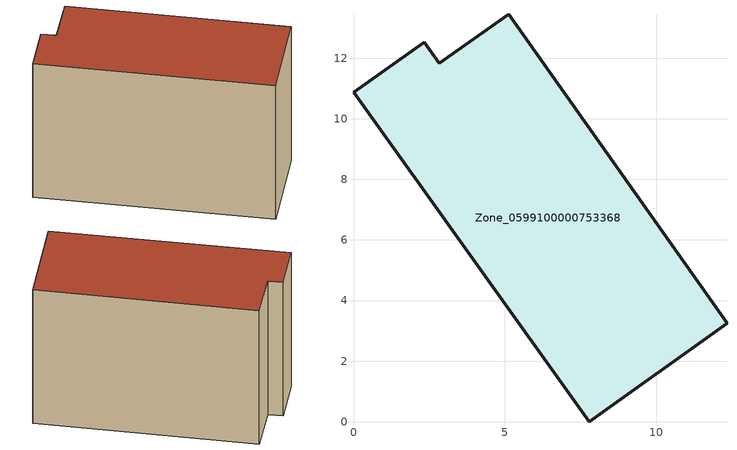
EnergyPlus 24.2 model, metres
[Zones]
Zone_0599100000753368
 floor ground (C_G): 7.78,0 0,10.88 2.33,12.53 2.83,11.83 5.13,13.45 12.33,3.25 z0
 wall outside (C_F): 2.83,11.83 2.33,12.53 0,10.88 7.78,0 12.33,3.25 5.13,13.45 2.83,11.83 z0:8.88
 roof outside (C_R): 12.33,3.25 5.13,13.45 2.83,11.83 2.33,12.53 0,10.88 7.78,0 z8.88
[BUILDING]
Pand.0599100000753368: North Axis=0; Terrain=City; Loads Convergence Tolerance Value=0.04; Temperature Convergence Tolerance Value=0.4; Solar Distribution=FullExterior; Maximum Number of Warmup Days=25; Minimum Number of Warmup Days=1
[Site:Location]
Rotterdam.The.Hague.AP_ZH_NLD Design_Conditions: Latitude=51.96; Longitude=4.45; Time Zone=1; Elevation=-4.5
[SITE:GROUNDTEMPERATURE:BUILDINGSURFACE]
18, 18, 18, 18, 18, 18, 18, 18, 18, 18, 18, 18
[MATERIAL] Thermal Absorptance=0.9; Solar Absorptance=0.7; Visible Absorptance=0.7
Name | Roughness | Thickness | Conductivity | Density | Specific Heat
G.TI.2006-2014 | MediumSmooth | 0.15 | 0.06 | 540 | 1210
F.TI.2006-2014 | Rough | 0.3 | 0.12 | 1920 | 840
R.TI.2006-2014 | MediumRough | 0.2 | 0.08 | 1500 | 1000
[CONSTRUCTION]
C_G: G.TI.2006-2014
C_F: F.TI.2006-2014
C_R: R.TI.2006-2014
[ZONE]
Zone_0599100000753368: Type=1; Multiplier=1; Ceiling Height=Autocalculate; Volume=Autocalculate; Floor Area=autocalculate; Part of Total Floor Area=Yes
[ZONEINFILTRATION:DESIGNFLOWRATE]
Infil_Zone_0599100000753368: Zone or ZoneList or Space or SpaceList=Zone_0599100000753368; Schedule=AlwaysOn; Design Flow Rate Calculation Method=Flow/Area; Flow Rate per Floor Area=0.0015; Constant Term Coefficient=1; Temperature Term Coefficient=0; Velocity Term Coefficient=0; Velocity Squared Term Coefficient=0
[HVACTEMPLATE:ZONE:IDEALLOADSAIRSYSTEM]
Zone_0599100000753368: Maximum Heating Supply Air Temperature=50; Minimum Cooling Supply Air Temperature=13; Maximum Heating Supply Air Humidity Ratio=0.0156; Minimum Cooling Supply Air Humidity Ratio=0.0077; Heating Limit=NoLimit; Cooling Limit=NoLimit; Dehumidification Control Type=ConstantSensibleHeatRatio; Cooling Sensible Heat Ratio=0.7; Dehumidification Setpoint=60; Humidification Control Type=None; Humidification Setpoint=30; Outdoor Air Method=None; Outdoor Air Flow Rate per Person=0.00944; Outdoor Air Flow Rate per Zone Floor Area=0; Outdoor Air Flow Rate per Zone=0; Demand Controlled Ventilation Type=None; Outdoor Air Economizer Type=NoEconomizer; Heat Recovery Type=None; Sensible Heat Recovery Effectiveness=0.7; Latent Heat Recovery Effectiveness=0.65
[ZONECONTROL:THERMOSTAT]
ThermostatControl_Zone_0599100000753368: Zone or ZoneList=Zone_0599100000753368; Control Type Schedule=DualSetpointControlType; Control 1=Thermostat_Zone_0599100000753368; Temperature Difference Between Cutout And Setpoint=0
[THERMOSTATSETPOINT:DUALSETPOINT]
Thermostat_Zone_0599100000753368: Heating Setpoint Temperature Schedule=HeatingSetpoint_Zone_0599100000753368; Cooling Setpoint Temperature Schedule=CoolingSetpoint_Zone_0599100000753368
[SCHEDULE:COMPACT]
HeatingSetpoint_Zone_0599100000753368: Through: 12/31, For: AllDays, Until: 24:00, 21
CoolingSetpoint_Zone_0599100000753368: Through: 12/31, For: AllDays, Until: 24:00, 24
DualSetpointControlType: Through: 12/31, For: AllDays, Until: 24:00, 4
AlwaysOn: Through: 12/31, For: AllDays, Until: 24:00, 1
